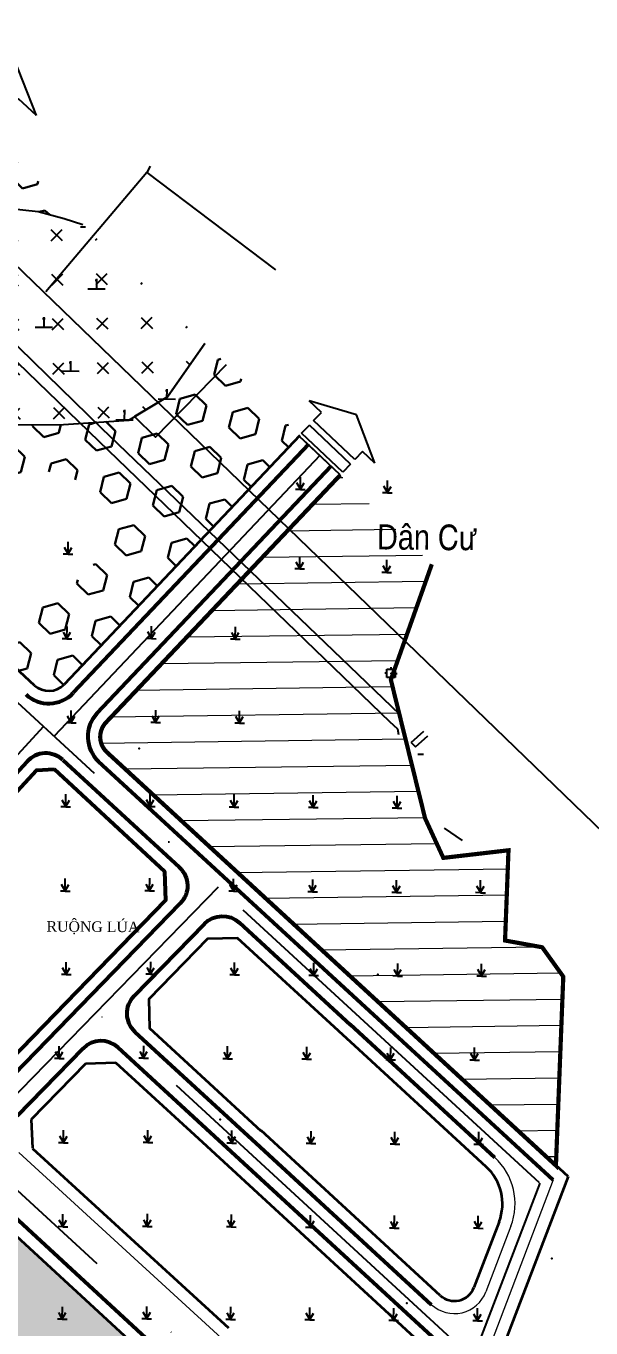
# Model space of a CAD drawing. Extents: x 577299 to 581055, y 2342699 to 2346415.
# Drawn here: x 579945.9 to 580080.6, y 2344371.4 to 2344681.7 of the extents above; entities that cross this region are included whole.
import ezdxf
from ezdxf.enums import TextEntityAlignment as Align

# ---------------------------------------------------------------- set-up
doc = ezdxf.new("R2010")
doc.units = 0
doc.header["$LTSCALE"] = 10
doc.header["$MEASUREMENT"] = 0
for name, pattern in [('ACAD_ISO10W100', [18, 12, -3, 0, -3]), ('CENTER', [2, 1.25, -0.25, 0.25, -0.25]), ('DUONGDUT', [0.1875, 0.125, -0.0625])]:
    doc.linetypes.add(name, pattern=pattern)
for name, color, linetype, lineweight in [('-h-o', 2, 'Continuous', 20), ('1-hcx', 102, 'Continuous', 30), ('1-hmo', 35, 'Continuous', 25), ('bo-bthumoi', 53, 'Continuous', 53), ('bo-cayxanh', 82, 'Continuous', 25), ('bo-mo', 34, 'Continuous', 25), ('r-g-t-ke', 7, 'Continuous', 20), ('whe', 142, 'Continuous', 35), ('wlong-duong', 40, 'Continuous', 53)]:
    doc.layers.add(name, color=color, linetype=linetype, lineweight=lineweight)
for name, color, linetype in [('BoCo', 103, 'Continuous'), ('CAY', 8, 'Continuous'), ('CAY-NN', 3, 'Continuous'), ('cayxanh', 74, 'Continuous'), ('CHU', 8, 'Continuous'), ('KYHIEU', 2, 'Continuous'), ('Lopduong', 7, 'Continuous'), ('moc', 8, 'Continuous'), ('NEN', 8, 'Continuous'), ('POINT', 8, 'Continuous'), ('Tim dg', 6, 'CENTER'), ('Vhe', 5, 'Continuous')]:
    doc.layers.add(name, color=color, linetype=linetype)
doc.styles.add('1', font='VHTIME.TTF', dxfattribs={"height": 2})
doc.styles.add('CHUVN', font='vnsimple.shx')
doc.linetypes.add('TALUYKEPTRAI', pattern='A,0,[130,ltypeshp.shx,S=0.125,R=0,X=0,Y=-0.125],0.2,[130,ltypeshp.shx,S=0.125,R=0,X=0,Y=-0.125],0.2,[130,ltypeshp.shx,S=0.25,R=0,X=0,Y=-0.25],0.2,0', length=0.6000000000000001)

# ---------------------------------------------------------------- blocks, each defined once
blk = doc.blocks.new('dc-2')
at = {"layer": 'KYHIEU'}
for p, q in [((-0.5003374570862054, -0.5000000125728566), (-0.5003374570862054, 0.4999999874271432)), ((-0.5003374570862054, 0.4999999874271432), (0.4996625429137946, 0.4999999874271432)), ((-0.0003374570862053616, 0.4999999874271432), (-0.0003374570862053616, 0.7499999874271432)), ((0.4996625429137946, 0.4999999874271432), (0.4996625429137946, -0.5000000125728568)), ((-0.5003374570862054, -1.25728567557104e-08), (-0.7503374570862054, -1.25728567557104e-08)), ((0.4996625429137946, -0.5000000125728568), (-0.5003374570862054, -0.5000000125728566)), ((-0.0003374570862053616, -0.5000000125728568), (-0.0003374570862053616, -0.7500000125728568)), ((0.4996625429137946, -1.25728567557104e-08), (0.7496625429137946, -1.25728567557104e-08))]:
    blk.add_line(p, q, dxfattribs=at)
blk.add_point((0, 0), dxfattribs=at)
blk = doc.blocks.new('1898')
at = {"layer": 'Vhe', "color": 5}
for p, q in [((12423.54196934628, -118.4557452017194, -0.9760984428329067), (12404.06507459246, -128.3742790229663, -0.9760984428329067)), ((12423.54196934628, -118.4557452017184, -0.9760984428329067), (12404.06507459246, -128.3742790229654, -0.9760984428329067)), ((12423.54196934628, -118.4557452017184, -0.9760984428329067), (12419.1907688026, -124.2033821880637, -0.9760984428329067)), ((12404.06507459246, -128.3742790229663, -0.9760984428329067), (12400.33556644663, -149.1098091288842, -0.9760984428329067)), ((12423.02252679349, -127.1041825505187, -0.9760984428329067), (12408.51852498121, -146.2629725049984, -0.9760984428329067)), ((12424.57511449911, -128.2734364923228, 5.235), (12410.07111268683, -147.4322264467998, 5.235)), ((12424.57511449911, -128.2734364923228, 5.235), (12428.40687249, -131.1742368547796, 5.235)), ((12428.40687249, -131.1742368547796, 5.235), (12413.90287067773, -150.3330268092566, 5.235)), ((12404.68676699032, -143.3621721425425, -0.9760984428329067), (12400.33556644663, -149.1098091288842, -0.9760984428329067)), ((12408.51852498121, -146.2629725049984, -0.9760984428329067), (12404.68676699032, -143.3621721425425, -0.9760984428329067)), ((12413.90287067773, -150.3330268092575, 5.235), (12410.07111268683, -147.4322264467998, 5.235))]:
    blk.add_line(p, q, dxfattribs=at)
at = {"layer": 'Vhe'}
blk.add_line((12429.67756111581, -132.0717324268215, 5.235), (12415.16553987168, -151.2411154998372, 5.235), dxfattribs=at)
at = {"layer": 'Vhe', "color": 5, "elevation": -0.976098442832907}
blk.add_lwpolyline([(12419.1907688026, -124.2033821880637), (12423.02252679349, -127.1041825505187)], dxfattribs=at)

msp = doc.modelspace()

# ---------------------------------------------------------------- hatches: boundary and pattern name
at = {"layer": '-h-o', "extrusion": (-8.808610510276458e-05, -0.0001148996954278031, 0.9999999895194491)}
h = msp.add_hatch(dxfattribs=at)
h.set_pattern_fill('ANSI31', color=256, scale=49.9999999999999, angle=-44.22234550019815, style=0)
h.set_pattern_definition([(0.7776544998018727, (580027.7434919253, 2344380.381092738), (-0.08482634219759211, 6.249424332822132), [])])
edge = h.paths.add_edge_path()
edge.add_line((580042.6709030131, 2344553.392449745), (580020.8371325644, 2344574.641437881))
edge.add_line((580020.837132565, 2344574.64143788), (579965.0181140682, 2344515.694267327))
edge.add_arc((579968.6486667262, 2344512.256377365), 4.999999999950958, 136.5613095350272, 225.7776545011359)
edge.add_line((579965.1614434922, 2344508.67318408), (580072.2454197018, 2344410.086377881))
edge.add_line((580072.245419702, 2344410.086377881), (580074.0028681045, 2344455.116297535))
edge.add_line((580074.0028681045, 2344455.116297536), (580068.9701285193, 2344462.115031591))
edge.add_line((580068.9701285192, 2344462.11503159), (580060.1240425394, 2344463.719382826))
edge.add_line((580060.1240425392, 2344463.719382826), (580060.9436524281, 2344485.22509342))
edge.add_line((580060.9436524282, 2344485.22509342), (580045.4148871539, 2344483.415751511))
edge.add_line((580045.414887154, 2344483.415751511), (580041.0721428142, 2344492.835064387))
edge.add_line((580041.072142814, 2344492.835064388), (580032.9102413569, 2344525.858132004))
edge.add_line((580032.9102413568, 2344525.858132003), (580042.6709030133, 2344553.392449745))
at = {"layer": '1-hcx', "extrusion": (-8.808610510276458e-05, -0.0001148996954278031, 0.9999999895194491)}
h = msp.add_hatch(dxfattribs=at)
h.set_pattern_fill('HEX', color=256, scale=29.99999999999995, angle=-44.22234550019815, style=0)
h.set_pattern_definition([(315.7776544998018, (580067.7166906127, 2344822.732108278), (4.530035865052541, 4.654704618162077), [3.749999999999992, -7.499999999999985]), (75.77765449980178, (580067.7166906127, 2344822.732108278), (-6.296110378967366, 1.59577383010908), [3.749999999999995, -7.499999999999989]), (15.77765449980189, (580070.4040855765, 2344820.116690853), (-1.766074513914824, 6.250478448271153), [3.749999999999997, -7.499999999999995])])
edge = h.paths.add_edge_path(flags=16)
edge.add_arc((579950.3928864067, 2344561.370073537), 14.1113093890046, -44.22234550019815, 315.7776544998018)
h.paths.add_polyline_path([(580011.1615994496, 2344584.057827452), (579936.8456589638, 2344656.383335377), (579878.3858342888, 2344592.886184122), (579878.4364140453, 2344588.511865176), (579947.9714427742, 2344524.496128117), (579954.9411651485, 2344524.687412831)])
h.paths.add_polyline_path([(579988.5661479961, 2344606.048096195), (579959.52184158, 2344634.314497725), (579955.0740168921, 2344635.688558703), (579948.8226164004, 2344637.422648196), (579934.1568315972, 2344638.967903456), (579922.1679479145, 2344626.649079961), (579920.4649283062, 2344622.628353023), (579914.5679167197, 2344608.201959105), (579911.672169816, 2344597.222800254), (579921.5829038166, 2344593.945624999), (579930.295951362, 2344586.527294994), (579954.8665692837, 2344586.671772542), (579970.4554438079, 2344587.774100683), (579979.7055893366, 2344593.276779123)])
at = {"layer": '1-hmo', "extrusion": (-8.808610510276458e-05, -0.0001148996954278031, 0.9999999895194491)}
h = msp.add_hatch(dxfattribs=at)
h.set_pattern_fill('CROSS', color=256, scale=29.99999999999995, angle=-44.22234550019815, style=0)
h.set_pattern_definition([(315.7776544998018, (578496.9128797087, 2347106.174754514), (10.60562477820178, 0.1439550762988198), [3.749999999999992, -11.24999999999998]), (45.77765449980187, (578496.9488684782, 2347103.52334832), (-0.1439550762988047, 10.60562477820179), [3.749999999999999, -11.24999999999999])])
h.paths.add_polyline_path([(579988.5661479959, 2344606.048096194), (579959.5218415798, 2344634.314497725), (579955.0740168919, 2344635.688558703), (579948.8226164002, 2344637.422648196), (579934.156831597, 2344638.967903455), (579922.1679479142, 2344626.649079961), (579920.4649283059, 2344622.628353023), (579914.5679167195, 2344608.201959105), (579911.6721698157, 2344597.222800254), (579921.5829038164, 2344593.945624999), (579930.2959513618, 2344586.527294994), (579954.8665692834, 2344586.671772542), (579970.4554438076, 2344587.774100683), (579979.7055893363, 2344593.276779123)])
at = {"layer": 'cayxanh'}
h = msp.add_hatch(dxfattribs=at)
h.set_pattern_fill('STARS', color=256, scale=9.999999999999998, angle=-0.4177585534135331, style=0)
h.set_pattern_definition([(318.2146699745364, (579255.8355675586, 2345385.64402831), (1.442671834009721, 1.614372318174636), [1.25, -1.25]), (18.21466997453639, (579255.8355675586, 2345385.64402831), (-0.6767515217007483, 2.056576616664023), [1.25, -1.25]), (78.2146699745364, (579257.0229326254, 2345386.034750987), (-2.11942335571047, 0.4422042984893877), [1.25, -1.25])])
h.paths.add_polyline_path([(580079.6128532458, 2344257.189056251), (580110.9253730006, 2344244.658952072), (580111.6727295725, 2344287.76424602, -0.1135214958549138), (579978.7441183443, 2344360.939615217), (579911.8059525548, 2344422.564612675), (579874.2763036941, 2344413.738799077), (579932.9771824703, 2344361.381560734), (579982.1756713358, 2344317.499815497), (579993.0871754219, 2344309.117762523), (580028.9965366307, 2344284.656977597)])

# ---------------------------------------------------------------- linework, layer by layer
at = {"layer": 'bo-bthumoi', "extrusion": (-8.808610510276466e-05, -0.0001148996954278032, 0.999999989519449), "elevation": 1.012935231940844}
msp.add_lwpolyline([(579952.6772173776, 2344504.53253374), (579979.0038138666, 2344480.208675319), (579979.183261641, 2344473.226140374), (579936.9463233566, 2344429.826821351), (579929.6944347128, 2344429.534113493), (579904.2564786127, 2344451.768021368), (579904.0746277507, 2344456.16892898), (579948.4382166369, 2344504.357326789)], close=True, dxfattribs=at)
at = {"layer": 'bo-cayxanh', "extrusion": (-8.808610510276466e-05, -0.0001148996954278032, 0.999999989519449), "elevation": 1.012935231941412}
msp.add_lwpolyline([(579988.5661479965, 2344606.048096195), (579979.7055893377, 2344593.276779124), (579971.7974103825, 2344588.572402777), (579976.8292338831, 2344583.675348547), (579993.7206623458, 2344601.031637197)], dxfattribs=at)
at = {"layer": 'bo-mo', "extrusion": (-8.808610510276466e-05, -0.0001148996954278032, 0.999999989519449), "elevation": 1.012935231940901}
msp.add_lwpolyline([(579959.5218415802, 2344634.314497727), (579955.0740168935, 2344635.688558705), (579948.822616401, 2344637.422648197), (579934.1568315977, 2344638.967903457), (579922.1679479149, 2344626.649079962), (579920.4649283076, 2344622.628353026), (579914.5679167211, 2344608.201959108), (579911.6721698169, 2344597.222800257), (579921.5829038179, 2344593.945625), (579930.2959513632, 2344586.527294995), (579954.8665692846, 2344586.671772542), (579970.4554438096, 2344587.774100685), (579979.7055893377, 2344593.276779124), (579988.5661479965, 2344606.048096195)], dxfattribs=at)
at = {"layer": 'BoCo', "elevation": 2.102672919592085e-10}
msp.add_lwpolyline([(579697.4000588872, 2344630.118797462), (579792.6301589694, 2344533.002224072), (579799.9015189342, 2344525.586821138), (579806.5552375079, 2344519.461228358), (579816.00622907, 2344510.760390619), (579892.2947230663, 2344440.527152482), (579965.6452939166, 2344372.998729962), (579976.3001935864, 2344363.18955522), (579978.7441183517, 2344360.93961521), (579978.7441183517, 2344360.93961521, 0.119323930724391), (580119.1513145531, 2344285.729134103), (580242.294787158, 2344255.667053453, 0.04885859988180628), (580416.0057005538, 2344230.868474159), (580433.1767811319, 2344230.109704345), (580796.6596107611, 2344214.047826487)], format="xyb", dxfattribs=at)
at = {"layer": 'CAY', "extrusion": (0.002985593538664525, 0.01006426586085886, 0.9999448968737746)}
for p, q in [((579955.6947108328, 2344535.668230424), (579954.8410760879, 2344537.170606429)), ((579955.6947108328, 2344535.668230424), (579955.7146116677, 2344538.548015208)), ((579955.6947108328, 2344535.668230424), (579956.569027131, 2344537.158614558)), ((579975.8170082115, 2344535.738873058), (579974.9633734673, 2344537.241249062)), ((579975.8170082115, 2344535.738873058), (579975.8369090464, 2344538.61865784)), ((579975.8170082115, 2344535.738873058), (579976.6913245106, 2344537.229257192)), ((579995.8164415834, 2344535.600078251), (579994.9628068395, 2344537.102454256)), ((579995.8164415834, 2344535.600078251), (579995.8363424181, 2344538.479863035)), ((579995.8164415834, 2344535.600078251), (579996.6907578825, 2344537.090462385)), ((579955.6941045062, 2344535.580490875), (579954.5421371437, 2344535.588485455)), ((579955.6941045062, 2344535.580490875), (579956.8460718675, 2344535.572496294)), ((579975.8164018847, 2344535.651133508), (579974.6644345226, 2344535.659128089)), ((579975.8164018847, 2344535.651133508), (579976.9683692469, 2344535.643138928)), ((579995.8158352571, 2344535.512338702), (579994.6638678946, 2344535.520333284)), ((579995.8158352571, 2344535.512338702), (579996.9678026186, 2344535.504344122)), ((579956.7084779493, 2344515.661730394), (579956.7283787848, 2344518.541515177)), ((579976.8307753284, 2344515.732373027), (579976.8506761636, 2344518.61215781)), ((579996.8302087002, 2344515.593578221), (579996.8501095355, 2344518.473363004)), ((579956.7078716226, 2344515.573990844), (579955.5559042606, 2344515.581985425)), ((579956.7084779493, 2344515.661730394), (579955.8548432051, 2344517.164106397)), ((579956.7078716226, 2344515.573990844), (579957.8598389849, 2344515.565996263)), ((579956.7084779493, 2344515.661730394), (579957.5827942481, 2344517.152114527)), ((579976.8301690016, 2344515.644633478), (579975.6782016396, 2344515.652628059)), ((579976.8307753284, 2344515.732373027), (579975.977140584, 2344517.234749031)), ((579976.8301690016, 2344515.644633478), (579977.9821363641, 2344515.636638897)), ((579976.8307753284, 2344515.732373027), (579977.7050916273, 2344517.222757161)), ((579996.8296023735, 2344515.505838672), (579995.6776350108, 2344515.513833253)), ((579996.8302087002, 2344515.593578221), (579995.9765739557, 2344517.095954225)), ((579996.8296023735, 2344515.505838672), (579997.9815697356, 2344515.497844091)), ((579996.8302087002, 2344515.593578221), (579997.704524999, 2344517.083962354)), ((579955.4183103419, 2344495.671219524), (579954.5646755972, 2344497.173595529)), ((579955.4183103419, 2344495.671219524), (579955.438211177, 2344498.551004308)), ((579955.4183103419, 2344495.671219524), (579956.2926266405, 2344497.161603658)), ((579975.5406077211, 2344495.741862158), (579974.6869729771, 2344497.244238163)), ((579975.5406077211, 2344495.741862158), (579975.5605085564, 2344498.621646942)), ((579975.5406077211, 2344495.741862158), (579976.4149240197, 2344497.232246291)), ((579995.5400410928, 2344495.603067352), (579994.6864063479, 2344497.105443356)), ((579995.5400410928, 2344495.603067352), (579995.5599419281, 2344498.482852136)), ((579995.5400410928, 2344495.603067352), (579996.4143573919, 2344497.093451485)), ((580014.387507102, 2344495.472267127), (580013.5338723576, 2344496.974643131)), ((580014.387507102, 2344495.472267127), (580014.4074079371, 2344498.35205191)), ((580014.387507102, 2344495.472267127), (580015.2618234011, 2344496.962651259)), ((579955.4177040153, 2344495.583479975), (579954.265736653, 2344495.591474556)), ((579955.4177040153, 2344495.583479975), (579956.5696713773, 2344495.575485395)), ((579975.540001394, 2344495.654122609), (579974.3880340322, 2344495.66211719)), ((579975.540001394, 2344495.654122609), (579976.6919687567, 2344495.646128029)), ((579995.5394347662, 2344495.515327803), (579994.3874674037, 2344495.523322384)), ((579995.5394347662, 2344495.515327803), (579996.691402128, 2344495.507333222)), ((580014.3869007751, 2344495.384527577), (580013.2349334131, 2344495.392522159)), ((580014.3869007751, 2344495.384527577), (580015.5388681374, 2344495.376532996)), ((579955.2795037706, 2344475.584974526), (579955.2994046046, 2344478.464759309)), ((579975.4018011489, 2344475.655617159), (579975.4217019845, 2344478.535401943)), ((579995.4012345211, 2344475.516822353), (579995.421135356, 2344478.396607137)), ((580014.24870053, 2344475.386022128), (580014.2686013656, 2344478.265806912)), ((579955.2788974436, 2344475.497234977), (579954.126930081, 2344475.505229557)), ((579955.2795037706, 2344475.584974526), (579954.4258690255, 2344477.08735053)), ((579955.2788974436, 2344475.497234977), (579956.4308648056, 2344475.489240395)), ((579955.2795037706, 2344475.584974526), (579956.1538200688, 2344477.075358659)), ((579975.4011948223, 2344475.56787761), (579974.2492274605, 2344475.575872191)), ((579975.4018011489, 2344475.655617159), (579974.5481664045, 2344477.157993163)), ((579975.4011948223, 2344475.56787761), (579976.5531621845, 2344475.559883029)), ((579975.4018011489, 2344475.655617159), (579976.2761174478, 2344477.146001293)), ((579995.4006281942, 2344475.429082804), (579994.2486608322, 2344475.437077385)), ((579995.4012345211, 2344475.516822353), (579994.5475997764, 2344477.019198357)), ((579995.4006281942, 2344475.429082804), (579996.5525955565, 2344475.421088223)), ((579995.4012345211, 2344475.516822353), (579996.2755508197, 2344477.007206487)), ((580014.2480942039, 2344475.298282579), (580013.0961268414, 2344475.30627716)), ((580014.24870053, 2344475.386022128), (580013.3950657859, 2344476.888398132)), ((580014.2480942039, 2344475.298282579), (580015.4000615655, 2344475.290287998)), ((580014.24870053, 2344475.386022128), (580015.1230168291, 2344476.876406261)), ((579955.519815674, 2344455.671585983), (579954.6661809303, 2344457.173961987)), ((579955.519815674, 2344455.671585983), (579955.5397165092, 2344458.551370766)), ((579955.519815674, 2344455.671585983), (579956.3941319732, 2344457.161970115)), ((579975.6421130532, 2344455.742228616), (579974.7884783093, 2344457.244604621)), ((579975.6421130532, 2344455.742228616), (579975.6620138888, 2344458.622013399)), ((579975.6421130532, 2344455.742228616), (579976.5164293521, 2344457.23261275)), ((579995.6415464252, 2344455.60343381), (579994.7879116805, 2344457.105809814)), ((579995.6415464252, 2344455.60343381), (579995.6614472603, 2344458.483218594)), ((579995.6415464252, 2344455.60343381), (579996.5158627245, 2344457.093817944)), ((580014.4890124344, 2344455.472633584), (580013.63537769, 2344456.975009589)), ((580014.4890124344, 2344455.472633584), (580014.5089132697, 2344458.352418369)), ((580014.4890124344, 2344455.472633584), (580015.3633287335, 2344456.963017718)), ((580034.4884458063, 2344455.333838779), (580033.6348110619, 2344456.836214783)), ((580034.4884458063, 2344455.333838779), (580034.5083466419, 2344458.213623562)), ((580034.4884458063, 2344455.333838779), (580035.3627621052, 2344456.824222912)), ((579955.5192093479, 2344455.583846433), (579954.3672419854, 2344455.591841015)), ((579955.5192093479, 2344455.583846433), (579956.6711767095, 2344455.575851853)), ((579975.6415067269, 2344455.654489066), (579974.4895393648, 2344455.662483648)), ((579975.6415067269, 2344455.654489066), (579976.7934740889, 2344455.646494486)), ((579995.640940099, 2344455.515694261), (579994.4889727368, 2344455.523688842)), ((579995.640940099, 2344455.515694261), (579996.7929074606, 2344455.50769968)), ((580014.488406108, 2344455.384894036), (580013.336438746, 2344455.392888617)), ((580014.488406108, 2344455.384894036), (580015.64037347, 2344455.376899455)), ((580034.4878394797, 2344455.246099229), (580033.3358721174, 2344455.25409381)), ((580034.4878394797, 2344455.246099229), (580035.639806842, 2344455.238104649)), ((579953.8517422436, 2344435.683697755), (579953.871643079, 2344438.56348254)), ((579973.9740396228, 2344435.754340389), (579973.9939404582, 2344438.634125174)), ((579993.9734729952, 2344435.615545584), (579993.9933738306, 2344438.495330368)), ((580012.8209390044, 2344435.484745359), (580012.8408398395, 2344438.364530142)), ((580032.8203723757, 2344435.345950552), (580032.8402732112, 2344438.225735336)), ((579953.8511359168, 2344435.595958207), (579952.699168555, 2344435.603952788)), ((579953.8517422436, 2344435.683697755), (579952.9981074994, 2344437.18607376)), ((579953.8511359168, 2344435.595958207), (579955.0031032793, 2344435.587963626)), ((579953.8517422436, 2344435.683697755), (579954.7260585427, 2344437.174081889)), ((579973.9734332964, 2344435.666600841), (579972.8214659342, 2344435.674595421)), ((579973.9740396228, 2344435.754340389), (579973.1204048784, 2344437.256716394)), ((579973.9734332964, 2344435.666600841), (579975.1254006582, 2344435.658606259)), ((579973.9740396228, 2344435.754340389), (579974.8483559215, 2344437.244724522)), ((579993.9728666684, 2344435.527806034), (579992.8208993061, 2344435.535800615)), ((579993.9734729952, 2344435.615545584), (579993.1198382506, 2344437.117921588)), ((579993.9728666684, 2344435.527806034), (579995.1248340311, 2344435.519811454)), ((579993.9734729952, 2344435.615545584), (579994.8477892936, 2344437.105929716)), ((580012.820332678, 2344435.397005809), (580011.6683653153, 2344435.40500039)), ((580012.8209390044, 2344435.484745359), (580011.9673042595, 2344436.987121363)), ((580012.820332678, 2344435.397005809), (580013.9723000401, 2344435.389011228)), ((580012.8209390044, 2344435.484745359), (580013.695255303, 2344436.975129491)), ((580032.8197660497, 2344435.258211003), (580031.6677986868, 2344435.266205585)), ((580032.8203723757, 2344435.345950552), (580031.9667376317, 2344436.848326556)), ((580032.8197660497, 2344435.258211003), (580033.9717334115, 2344435.250216423)), ((580032.8203723757, 2344435.345950552), (580033.6946886743, 2344436.836334685)), ((579954.8649030342, 2344415.589458177), (579954.0112682898, 2344417.091834181)), ((579954.8649030342, 2344415.589458177), (579954.8848038688, 2344418.469242959)), ((579954.8649030342, 2344415.589458177), (579955.7392193328, 2344417.079842309)), ((579974.9872004131, 2344415.66010081), (579974.133565669, 2344417.162476815)), ((579974.9872004131, 2344415.66010081), (579975.007101249, 2344418.539885595)), ((579974.9872004131, 2344415.66010081), (579975.8615167125, 2344417.150484944)), ((579994.9866337855, 2344415.521306004), (579994.1329990407, 2344417.023682008)), ((579994.9866337855, 2344415.521306004), (579995.0065346207, 2344418.401090788)), ((579994.9866337855, 2344415.521306004), (579995.8609500844, 2344417.011690138)), ((580013.8340997947, 2344415.390505779), (580012.9804650501, 2344416.892881783)), ((580013.8340997947, 2344415.390505779), (580013.8540006299, 2344418.270290563)), ((580013.8340997947, 2344415.390505779), (580014.7084160936, 2344416.880889911)), ((580033.8335331664, 2344415.251710972), (580032.9798984216, 2344416.754086977)), ((580033.8335331664, 2344415.251710972), (580033.8534340011, 2344418.131495756)), ((580033.8335331664, 2344415.251710972), (580034.7078494653, 2344416.742095105)), ((579954.8642967073, 2344415.501718627), (579953.7123293453, 2344415.509713208)), ((579954.8642967073, 2344415.501718627), (579956.0162640691, 2344415.493724046)), ((579974.986594087, 2344415.572361261), (579973.8346267245, 2344415.580355843)), ((579974.986594087, 2344415.572361261), (579976.1385614492, 2344415.564366681)), ((579994.9860274587, 2344415.433566455), (579993.834060096, 2344415.441561036)), ((579994.9860274587, 2344415.433566455), (579996.1379948205, 2344415.425571875)), ((580013.8334934679, 2344415.30276623), (580012.6815261054, 2344415.31076081)), ((580013.8334934679, 2344415.30276623), (580014.9854608299, 2344415.294771649)), ((580033.8329268396, 2344415.163971423), (580032.6809594773, 2344415.171966003)), ((580033.8329268396, 2344415.163971423), (580034.9848942021, 2344415.155976842)), ((579954.7267027886, 2344395.590952727), (579953.8730680447, 2344397.093328731)), ((579954.7267027886, 2344395.590952727), (579954.7466036249, 2344398.47073751)), ((579954.7267027886, 2344395.590952727), (579955.6010190882, 2344397.08133686)), ((579974.8490001685, 2344395.661595361), (579973.9953654241, 2344397.163971365)), ((579974.8490001685, 2344395.661595361), (579974.8689010036, 2344398.541380145)), ((579974.8490001685, 2344395.661595361), (579975.7233164669, 2344397.151979494)), ((579994.84843354, 2344395.522800555), (579994.8683343753, 2344398.402585338)), ((580013.6958995487, 2344395.392000329), (580013.7158003841, 2344398.271785113)), ((580033.6953329204, 2344395.253205522), (580033.7152337565, 2344398.132990306)), ((579954.7260964625, 2344395.503213177), (579953.5741291004, 2344395.511207758)), ((579954.7260964625, 2344395.503213177), (579955.8780638245, 2344395.495218597)), ((579974.8483938419, 2344395.573855812), (579973.6964264791, 2344395.581850392)), ((579974.8483938419, 2344395.573855812), (579976.0003612037, 2344395.565861231)), ((579994.8478272134, 2344395.435061005), (579993.6958598511, 2344395.443055586)), ((579994.84843354, 2344395.522800555), (579993.9947987953, 2344397.025176559)), ((579994.8478272134, 2344395.435061005), (579995.9997945754, 2344395.427066425)), ((579994.84843354, 2344395.522800555), (579995.7227498391, 2344397.013184687)), ((580013.6952932226, 2344395.30426078), (580012.54332586, 2344395.312255361)), ((580013.6958995487, 2344395.392000329), (580012.8422648052, 2344396.894376333)), ((580013.6952932226, 2344395.30426078), (580014.8472605846, 2344395.296266199)), ((580013.6958995487, 2344395.392000329), (580014.5702158485, 2344396.882384463)), ((580033.6947265943, 2344395.165465973), (580032.5427592318, 2344395.173460554)), ((580033.6953329204, 2344395.253205522), (580032.8416981767, 2344396.755581527)), ((580033.6947265943, 2344395.165465973), (580034.8466939563, 2344395.157471392)), ((580033.6953329204, 2344395.253205522), (580034.5696492195, 2344396.743589655))]:
    msp.add_line(p, q, dxfattribs=at)
at = {"layer": 'CAY-NN', "ltscale": 0.5, "extrusion": (0.002985593538664525, 0.01006426586085886, 0.9999448968737746)}
for p, q in [((579958.9051892171, 2344633.779782449), (579960.1027144697, 2344633.771471699)), ((579977.4321611819, 2344592.770300943), (579981.553335489, 2344592.741700253)), ((579979.1591747366, 2344594.792291027), (579979.7602553801, 2344594.788119566)), ((579979.4709083205, 2344595.117379454), (579979.4546444097, 2344592.763882191)), ((579969.0648336792, 2344589.851479275), (579969.6659143227, 2344589.847307813)), ((579969.3765672629, 2344590.176567702), (579969.3603033524, 2344587.823070438)), ((579967.3378201241, 2344587.829489191), (579971.458994431, 2344587.8008885)), ((580011.3155777922, 2344571.291515574), (580011.3354786278, 2344574.171300359)), ((580011.3149714656, 2344571.203776025), (580010.1630041031, 2344571.211770606)), ((580011.3155777922, 2344571.291515574), (580010.461943048, 2344572.793891578)), ((580011.3149714656, 2344571.203776025), (580012.4669388277, 2344571.195781444)), ((580011.3155777922, 2344571.291515574), (580012.1898940913, 2344572.781899707)), ((580032.0528176804, 2344570.459032029), (580031.199182936, 2344571.961408034)), ((580032.0528176804, 2344570.459032029), (580032.072718516, 2344573.338816813)), ((580032.0528176804, 2344570.459032029), (580032.927133979, 2344571.949416162)), ((580032.0522113538, 2344570.37129248), (580030.9002439915, 2344570.37928706)), ((580032.0522113538, 2344570.37129248), (580033.204178716, 2344570.363297899)), ((579955.9557750851, 2344555.876173314), (579955.975675921, 2344558.755958098)), ((579955.9551687585, 2344555.788433765), (579954.8032013965, 2344555.796428345)), ((579955.9557750851, 2344555.876173314), (579955.102140341, 2344557.378549319)), ((579955.9551687585, 2344555.788433765), (579957.107136121, 2344555.780439184)), ((579955.9557750851, 2344555.876173314), (579956.8300913838, 2344557.366557447)), ((580011.1841582363, 2344552.274221463), (580010.0321908742, 2344552.282216043)), ((580011.1847645626, 2344552.361961011), (580010.3311298185, 2344553.864337016)), ((580011.1841582363, 2344552.274221463), (580012.336125598, 2344552.266226881)), ((580011.1847645626, 2344552.361961011), (580011.2046653982, 2344555.241745795)), ((580011.1847645626, 2344552.361961011), (580012.0590808613, 2344553.852345143)), ((580031.922004451, 2344551.529477466), (580031.0683697069, 2344553.03185347)), ((580031.922004451, 2344551.529477466), (580031.9419052862, 2344554.409262249)), ((580031.922004451, 2344551.529477466), (580032.7963207499, 2344553.019861598)), ((580031.9213981242, 2344551.441737916), (580030.7694307622, 2344551.449732498)), ((580031.9213981242, 2344551.441737916), (580033.0733654862, 2344551.433743336)), ((580034.3869404739, 2344495.33347232), (580033.5333057297, 2344496.835848325)), ((580034.3869404739, 2344495.33347232), (580034.4068413097, 2344498.213257104)), ((580034.3869404739, 2344495.33347232), (580035.2612567726, 2344496.823856454)), ((580034.3863341475, 2344495.245732771), (580033.2343667853, 2344495.253727352)), ((580034.3863341475, 2344495.245732771), (580035.5383015093, 2344495.23773819)), ((580049.9525341787, 2344487.543666534), (580045.6987081228, 2344490.475110125)), ((580049.9525341787, 2344487.543666534), (580045.6987081228, 2344490.475110125)), ((580034.2481339017, 2344475.247227321), (580034.2680347373, 2344478.127012106)), ((580054.2481736001, 2344475.196172064), (580054.2680744356, 2344478.075956848)), ((580034.2475275751, 2344475.159487772), (580033.0955602131, 2344475.167482353)), ((580034.2481339017, 2344475.247227321), (580033.3944991573, 2344476.749603326)), ((580034.2475275751, 2344475.159487772), (580035.3994949381, 2344475.151493192)), ((580034.2481339017, 2344475.247227321), (580035.1224502008, 2344476.737611455)), ((580054.2475672732, 2344475.108432516), (580053.0955999116, 2344475.116427096)), ((580054.2481736001, 2344475.196172064), (580053.3945388561, 2344476.698548068)), ((580054.2475672732, 2344475.108432516), (580055.3995346357, 2344475.100437935)), ((580054.2481736001, 2344475.196172064), (580055.1224898987, 2344476.686556197)), ((580054.4884855044, 2344455.282783521), (580053.6348507605, 2344456.785159525)), ((580054.4884855044, 2344455.282783521), (580054.50838634, 2344458.162568305)), ((580054.4884855044, 2344455.282783521), (580055.3628018033, 2344456.773167654)), ((580054.4878791776, 2344455.195043972), (580053.3359118155, 2344455.203038553)), ((580054.4878791776, 2344455.195043972), (580055.6398465398, 2344455.187049391)), ((580052.8204120738, 2344435.294895295), (580052.8403129091, 2344438.174680078)), ((580052.8229530933, 2344435.295080007), (580052.8428513415, 2344438.174861415)), ((580052.8198057474, 2344435.207155745), (580051.6678383853, 2344435.215150326)), ((580052.8223468459, 2344435.207340561), (580051.6703797881, 2344435.215335539)), ((580052.8204120738, 2344435.294895295), (580051.9667773293, 2344436.797271299)), ((580052.8229530933, 2344435.295080007), (580051.969317233, 2344436.797454556)), ((580052.8198057474, 2344435.207155745), (580053.9717731099, 2344435.199161164)), ((580052.8204120738, 2344435.294895295), (580053.6947283731, 2344436.785279428)), ((580052.8223468459, 2344435.207340561), (580053.9743139036, 2344435.199345583)), ((580052.8229530933, 2344435.295080007), (580053.6972678192, 2344436.785462088)), ((580053.8335728641, 2344415.200655715), (580052.9799381201, 2344416.70303172)), ((580053.8361316277, 2344415.200863572), (580052.9824957678, 2344416.703238122)), ((580053.8335728641, 2344415.200655715), (580053.8534736999, 2344418.080440499)), ((580053.8335728641, 2344415.200655715), (580054.7078891629, 2344416.691039848)), ((580053.8361316277, 2344415.200863572), (580053.8560298758, 2344418.080644981)), ((580053.8361316277, 2344415.200863572), (580054.7104463535, 2344416.691245654)), ((580053.8329665372, 2344415.112916166), (580052.6809991756, 2344415.120910747)), ((580053.8355253797, 2344415.113124127), (580052.6835583227, 2344415.121119105)), ((580053.8329665372, 2344415.112916166), (580054.9849339004, 2344415.104921585)), ((580053.8355253797, 2344415.113124127), (580054.9874924375, 2344415.105129148)), ((580053.6953726192, 2344395.202150266), (580053.7152734543, 2344398.081935049)), ((580053.6979493522, 2344395.202381563), (580053.7178476001, 2344398.082162972)), ((580053.6947662923, 2344395.114410717), (580052.5427989298, 2344395.122405297)), ((580053.6973431052, 2344395.114642117), (580052.5453760468, 2344395.122637095)), ((580053.6953726192, 2344395.202150266), (580052.8417378748, 2344396.70452627)), ((580053.6979493522, 2344395.202381563), (580052.8443134923, 2344396.704756111)), ((580053.6947662923, 2344395.114410717), (580054.8467336544, 2344395.106416135)), ((580053.6953726192, 2344395.202150266), (580054.5696889181, 2344396.692534399)), ((580053.6973431052, 2344395.114642117), (580054.849310162, 2344395.106647138)), ((580053.6979493522, 2344395.202381563), (580054.5722640778, 2344396.692763644)), ((579954.5744559036, 2344373.559803926), (579954.594356739, 2344376.439588711)), ((579954.5770788819, 2344373.560095546), (579954.5969771293, 2344376.439876955)), ((579974.6967532828, 2344373.630446561), (579974.7166541179, 2344376.510231344)), ((579974.6993707493, 2344373.63073099), (579974.719268997, 2344376.510512399)), ((579994.6961866545, 2344373.491651755), (579994.7160874903, 2344376.371436539)), ((579994.6987988302, 2344373.491929283), (579994.7186970785, 2344376.371710692)), ((580013.5436526635, 2344373.36085153), (580013.563553499, 2344376.240636312)), ((580013.5462598535, 2344373.361122554), (580013.5661581012, 2344376.240903962)), ((580033.5430860352, 2344373.222056722), (580033.5629868708, 2344376.101841507)), ((580033.5456879344, 2344373.222320847), (580033.5655861823, 2344376.102102255)), ((580053.5431257337, 2344373.171001465), (580053.5630265689, 2344376.050786249)), ((580053.5457222634, 2344373.171258586), (580053.5656205111, 2344376.051039994)), ((579954.573849577, 2344373.472064379), (579953.4218822145, 2344373.480058959)), ((579954.5764726338, 2344373.4723561), (579953.4245055765, 2344373.480351078)), ((579954.5744559036, 2344373.559803926), (579953.7208211592, 2344375.062179931)), ((579954.5770788819, 2344373.560095546), (579953.7234430211, 2344375.062470095)), ((579954.573849577, 2344373.472064379), (579955.7258169393, 2344373.464069797)), ((579954.5744559036, 2344373.559803926), (579955.4487722022, 2344375.05018806)), ((579954.5764726338, 2344373.4723561), (579955.7284396912, 2344373.464361122)), ((579954.5770788819, 2344373.560095546), (579955.4513936078, 2344375.050477628)), ((579974.6961469566, 2344373.542707012), (579973.5441795937, 2344373.550701593)), ((579974.6987645016, 2344373.542991545), (579973.5467974439, 2344373.550986523)), ((579974.6967532828, 2344373.630446561), (579973.8431185391, 2344375.132822566)), ((579974.6993707493, 2344373.63073099), (579973.8457348889, 2344375.13310554)), ((579974.6961469566, 2344373.542707012), (579975.8481143182, 2344373.534712431)), ((579974.6967532828, 2344373.630446561), (579975.5710695819, 2344375.120830694)), ((579974.6987645016, 2344373.542991545), (579975.8507315584, 2344373.534996566)), ((579974.6993707493, 2344373.63073099), (579975.5736854749, 2344375.121113072)), ((579994.6955803279, 2344373.403912205), (579993.5436129658, 2344373.411906786)), ((579994.6981925827, 2344373.404189837), (579993.546225525, 2344373.412184816)), ((579994.6961866545, 2344373.491651755), (579993.8425519099, 2344374.994027759)), ((579994.6987988302, 2344373.491929283), (579993.84516297, 2344374.994303832)), ((579994.6955803279, 2344373.403912205), (579995.8475476897, 2344373.395917625)), ((579994.6961866545, 2344373.491651755), (579995.5705029534, 2344374.982035887)), ((579994.6981925827, 2344373.404189837), (579995.85015964, 2344373.396194859)), ((579994.6987988302, 2344373.491929283), (579995.5731135558, 2344374.982311364)), ((580013.5430463373, 2344373.27311198), (580012.391078975, 2344373.28110656)), ((580013.5456536058, 2344373.273383108), (580012.3936865486, 2344373.281378086)), ((580013.5436526635, 2344373.36085153), (580012.6900179195, 2344374.863227533)), ((580013.5462598535, 2344373.361122554), (580012.6926239931, 2344374.863497103)), ((580013.5430463373, 2344373.27311198), (580014.6950136994, 2344373.265117399)), ((580013.5436526635, 2344373.36085153), (580014.417968963, 2344374.851235662)), ((580013.5456536058, 2344373.273383108), (580014.6976206633, 2344373.265388129)), ((580013.5462598535, 2344373.361122554), (580014.4205745799, 2344374.851504635)), ((580033.5424797088, 2344373.134317174), (580032.3905123463, 2344373.142311754)), ((580033.5450816869, 2344373.1345814), (580032.3931146294, 2344373.142576379)), ((580033.5430860352, 2344373.222056722), (580032.6894512915, 2344374.724432727)), ((580033.5456879344, 2344373.222320847), (580032.6920520745, 2344374.724695396)), ((580033.5424797088, 2344373.134317174), (580034.6944470708, 2344373.126322593)), ((580033.5430860352, 2344373.222056722), (580034.4174023345, 2344374.712440856)), ((580033.5450816869, 2344373.1345814), (580034.6970487442, 2344373.126586422)), ((580033.5456879344, 2344373.222320847), (580034.4200026607, 2344374.712702928)), ((580053.5425194069, 2344373.083261916), (580052.3905520446, 2344373.091256497)), ((580053.5451160162, 2344373.083519139), (580052.3931489578, 2344373.091514117)), ((580053.5431257337, 2344373.171001465), (580052.6894909893, 2344374.67337747)), ((580053.5457222634, 2344373.171258586), (580052.6920864028, 2344374.673633134)), ((580053.5425194069, 2344373.083261916), (580054.6944867691, 2344373.075267335)), ((580053.5431257337, 2344373.171001465), (580054.4174420319, 2344374.661385598)), ((580053.5451160162, 2344373.083519139), (580054.6970830727, 2344373.075524161)), ((580053.5457222634, 2344373.171258586), (580054.4200369893, 2344374.661640666))]:
    msp.add_line(p, q, dxfattribs=at)
at = {"layer": 'Lopduong', "extrusion": (-8.808610510276466e-05, -0.0001148996954278032, 0.999999989519449)}
for points, elevation in [([(579974.7651839608, 2344646.76350595), (579950.7063778056, 2344618.316069991)], 0.8489241628947184), ([(579975.5474729479, 2344648.253147834), (579974.7651839608, 2344646.76350595), (580005.3948984575, 2344623.554776562)], 0.8489241628947752), ([(580099.9938019782, 2344473.53099499), (579940.7155446428, 2344627.465065955)], 0.8489241628943205), ([(579929.255701591, 2344615.650041085), (579963.3056920099, 2344582.767992847), (580032.6951723997, 2344515.878994549)], 0.8489241628946047), ([(580034.5374556977, 2344514.066513736), (580032.6951723997, 2344515.878994549)], 0.8489241628946047), ([(580034.7994998136, 2344512.772024454), (580034.5374556977, 2344514.066513736)], 0.8489241628947752), ([(580037.7415944274, 2344510.914208125), (580038.8166028014, 2344509.856590083)], 0.8489241628948889), ([(580040.6587527579, 2344508.044240456), (580039.3695210519, 2344508.037290655)], 0.8489241628946615)]:
    msp.add_lwpolyline(points, dxfattribs=dict(at, elevation=elevation))
at = {"layer": 'Lopduong', "color": 3, "linetype": 'TALUYKEPTRAI', "ltscale": 4, "extrusion": (-8.808610510276466e-05, -0.0001148996954278032, 0.999999989519449), "elevation": 0.8489241628942636}
msp.add_lwpolyline([(580035.0178037174, 2344517.558020985), (579964.0133386167, 2344585.760185068), (579931.2066930935, 2344617.661500841)], dxfattribs=at)
at = {"layer": 'Lopduong', "linetype": 'DUONGDUT', "ltscale": 6, "extrusion": (-8.808610510276466e-05, -0.0001148996954278032, 0.999999989519449)}
for points, elevation in [([(580037.7415944274, 2344510.914208125), (580040.7947219103, 2344513.610097962)], 0.8489241628948889), ([(580038.8166028014, 2344509.856590083), (580041.7152330675, 2344512.520725571)], 0.848924162894491)]:
    msp.add_lwpolyline(points, dxfattribs=dict(at, elevation=elevation))
at = {"layer": 'NEN', "ltscale": 0.5, "extrusion": (0.002985593538664525, 0.01006426586085886, 0.9999448968737746)}
for p, q in [((579962.4084065445, 2344621.065839989), (579963.0094871887, 2344621.061668527)), ((579962.7201401286, 2344621.390928416), (579962.7038762183, 2344619.037431152)), ((579960.68139299, 2344619.043849904), (579964.8025672967, 2344619.015249215)), ((579949.8811963166, 2344611.919019825), (579950.4822769603, 2344611.914848364)), ((579950.1929299005, 2344612.244108253), (579950.1766659899, 2344609.890610989)), ((579948.1541827617, 2344609.897029741), (579952.2753570687, 2344609.868429052)), ((579954.4808867287, 2344599.452406703), (579958.6020610365, 2344599.423806014)), ((579956.2079002836, 2344601.474396788), (579956.8089809273, 2344601.470225327)), ((579956.5196338675, 2344601.799485215), (579956.5033699577, 2344599.445987952))]:
    msp.add_line(p, q, dxfattribs=at)
at = {"layer": 'POINT', "extrusion": (0.002985593538664527, 0.01006426586085886, 0.9999448968737746)}
for p in [(579972.9114720714, 2344509.443402149, 7.430072366122665), (580029.8026333279, 2344455.605481208, 7.802078131096783), (579992.2184927331, 2344421.066102602, 8.261927926546667), (580071.2330364704, 2344387.886777423, 8.359953566499433), (580036.7302504242, 2344377.257011132, 8.56995722742892)]:
    msp.add_point(p, dxfattribs=at)
at = {"layer": 'r-g-t-ke', "extrusion": (-0.003349930690300253, 0.003246025870344564, 0.9999891205810288)}
msp.add_line((579944.2025228911, 2344413.15651851), (579992.5217437362, 2344368.950337621), dxfattribs=at)
at = {"layer": 'r-g-t-ke', "extrusion": (-8.808610510276466e-05, -0.0001148996954278032, 0.999999989519449)}
for p, q in [((580071.5853607829, 2344406.634952486), (580045.3676149023, 2344338.012323264)), ((580061.4868921575, 2344395.613750279), (580055.4971552417, 2344379.936144074))]:
    msp.add_line(p, q, dxfattribs=at)
at = {"layer": 'r-g-t-ke', "extrusion": (-8.808610510276466e-05, -0.0001148996954278032, 0.999999989519449), "const_width": 0.9999999999999998, "elevation": 1.012935231941185}
msp.add_lwpolyline([(580020.8371325656, 2344574.641437881), (579965.0181140677, 2344515.694267329, 0.4102132064823954), (579965.1614434929, 2344508.673184081), (580072.2454197032, 2344410.086377885), (580074.0028681067, 2344455.11629754), (580068.9701285202, 2344462.115031593), (580060.1240425397, 2344463.719382828), (580060.9436524295, 2344485.225093422), (580045.4148871544, 2344483.415751513), (580041.0721428148, 2344492.835064389), (580032.9102413579, 2344525.858132005), (580042.6709030144, 2344553.392449746)], format="xyb", dxfattribs=at)
at = {"layer": 'r-g-t-ke', "extrusion": (-8.810565634673264e-05, -0.000114891766364114, 0.9999999895186377)}
msp.add_arc((580047.4746226287, 2344400.948642015, -296.1369841268125), 15, 339.0902999793859, 47.36653278989115, dxfattribs=at)
at = {"layer": 'r-g-t-ke', "extrusion": (-8.808610510276466e-05, -0.0001148996954278032, 0.999999989519449)}
msp.add_arc((580048.0238946037, 2344382.772761555, -296.1531428548433), 7.999999999999998, 227.3665327900144, 339.0902999793469, dxfattribs=at)
at = {"layer": 'Tim dg', "linetype": 'ACAD_ISO10W100', "ltscale": 0.8, "extrusion": (-0.003349930690300252, 0.003246025870344563, 0.9999891205810287)}
for p, q in [((580068.2965115043, 2344405.924755323), (579865.1619145812, 2344592.935691037)), ((579892.3941244483, 2344451.989238304), (579950.1345217903, 2344514.707727696)), ((579892.1489333506, 2344451.722922795), (579984.6284836871, 2344366.583869651)), ((580052.4074797404, 2344364.143869144), (579962.7520383394, 2344446.682974951))]:
    msp.add_line(p, q, dxfattribs=at)
at = {"layer": 'Tim dg'}
msp.add_line((580020.8408029194, 2344574.66463718), (580011.0383107061, 2344583.946940039), dxfattribs=at)
at = {"layer": 'Tim dg', "linetype": 'ACAD_ISO10W100', "ltscale": 0.8, "extrusion": (-8.808610510276466e-05, -0.0001148996954278032, 0.999999989519449)}
for p, q in [((580016.0030394625, 2344579.372828889), (579952.6147972606, 2344512.432247443)), ((579991.7083579826, 2344476.436528659), (579933.0307346904, 2344416.144068654)), ((580068.3510014908, 2344405.874626109), (580038.2279599078, 2344327.030231058))]:
    msp.add_line(p, q, dxfattribs=at)
at = {"layer": 'whe', "extrusion": (-0.003349930690300252, 0.003246025870344563, 0.9999891205810287)}
for p, q in [((579947.975113919, 2344524.519327747), (579878.4400848118, 2344588.535064383)), ((579947.975113919, 2344524.519327747), (579878.4400848118, 2344588.535064383)), ((580075.1151131098, 2344407.466162757), (579965.265808875, 2344508.601069152)), ((580075.1151131098, 2344407.466162757), (579965.265808875, 2344508.601069152)), ((579904.0747338436, 2344456.187477675), (579948.4383235897, 2344504.375877148)), ((579904.0747338436, 2344456.187477675), (579948.4383235897, 2344504.375877148)), ((579948.4383235897, 2344504.375877148), (579952.6773231456, 2344504.551082578)), ((579948.4383235897, 2344504.375877148), (579952.6773231456, 2344504.551082578)), ((579886.6370173825, 2344445.735781884), (579978.744118344, 2344360.939615216)), ((580055.6024008992, 2344409.795611652), (580024.2954940414, 2344438.617555499)), ((580055.6024008992, 2344409.795611652), (580024.2954940414, 2344438.617555499)), ((580044.6374736722, 2344379.112805352), (580001.9540325792, 2344418.408279285)), ((580044.6374736722, 2344379.112805352), (580001.9540325792, 2344418.408279285)), ((579947.4716977824, 2344414.173188209), (579994.1906734186, 2344371.364977482)), ((580041.6541752822, 2344366.227969136), (579988.083948846, 2344415.546097728)), ((580041.6541752822, 2344366.227969136), (579988.083948846, 2344415.546097728))]:
    msp.add_line(p, q, dxfattribs=at)
at = {"layer": 'whe', "extrusion": (-8.808610510276466e-05, -0.0001148996954278032, 0.999999989519449)}
for p, q in [((580011.1652760054, 2344584.081020598), (579954.9921956374, 2344524.75994573)), ((580011.1652760054, 2344584.081020598), (579954.9921956374, 2344524.75994573)), ((580020.8408029194, 2344574.66463718), (579965.0217852355, 2344515.717467016)), ((580020.8408029194, 2344574.66463718), (579965.0217852355, 2344515.717467016)), ((579960.141018738, 2344434.329013411), (579947.1843538857, 2344421.042174378)), ((579960.141018738, 2344434.329013411), (579947.1843538857, 2344421.042174378)), ((579967.3214524896, 2344434.534366869), (579960.141018738, 2344434.329013411)), ((579967.3214524896, 2344434.534366869), (579960.141018738, 2344434.329013411)), ((579988.0839108932, 2344415.546048222), (579967.3214524896, 2344434.534366869)), ((579988.0839108932, 2344415.546048222), (579967.3214524896, 2344434.534366869)), ((579947.1843538857, 2344421.042174378), (579947.4651361387, 2344414.179860552)), ((579947.1843538857, 2344421.042174378), (579947.4651361387, 2344414.179860552)), ((580075.1137442407, 2344407.4643772), (580048.1515696396, 2344336.893271693)), ((580075.1137442407, 2344407.4643772), (580048.1515696396, 2344336.893271693)), ((580058.684459999, 2344396.684438837), (580052.6947230429, 2344381.006832526)), ((580058.684459999, 2344396.684438837), (580052.6947230429, 2344381.006832526))]:
    msp.add_line(p, q, dxfattribs=at)
at = {"layer": 'whe', "extrusion": (-0.003349930690300253, 0.003246025870344564, 0.9999891205810288)}
for p, q in [((579886.6370173825, 2344445.735781884), (579978.744118344, 2344360.939615216)), ((579947.4716977824, 2344414.173188209), (579994.1906734186, 2344371.364977482))]:
    msp.add_line(p, q, dxfattribs=at)
at = {"layer": 'whe', "extrusion": (-8.808610510276466e-05, -0.0001148996954278032, 0.999999989519449)}
for points, elevation in [([(579904.2564786127, 2344451.768021368), (579929.6944347128, 2344429.534113493), (579936.9463233566, 2344429.826821351), (579979.183261641, 2344473.226140374), (579979.0038138666, 2344480.208675319), (579952.6772173776, 2344504.53253374)], 1.012935231940787), ([(579904.2564786131, 2344451.768021368), (579929.694434713, 2344429.534113493), (579936.9463233561, 2344429.826821351), (579979.183261641, 2344473.226140374), (579979.0038138666, 2344480.208675319), (579952.6772173778, 2344504.53253374)], 1.012935231940844), ([(580024.2953863213, 2344438.599004188), (579996.3961869498, 2344464.283725163), (579989.224810489, 2344464.092563719), (579975.2443334804, 2344449.772579995), (579975.4299729157, 2344442.80836037), (580001.9539245671, 2344418.38972784)], 1.012935231940958), ([(580024.2953863213, 2344438.599004189), (579996.39618695, 2344464.283725163), (579989.2248104892, 2344464.092563719), (579975.2443334806, 2344449.772579995), (579975.4299729159, 2344442.808360369), (580001.9539245673, 2344418.389727841)], 1.012935231941015)]:
    msp.add_lwpolyline(points, dxfattribs=dict(at, elevation=elevation))
for centre, radius, start, end in [((579951.3579718651, 2344528.174636066, -336.6046051088526), 4.999999999999999, 227.3665327900144, 316.56130953042), ((579951.3579718653, 2344528.174636066, -336.6046051088527), 4.999999999999999, 227.3665327900144, 316.5613095067179), ((579968.648666727, 2344512.256377367, -336.6046051088529), 4.999999999999999, 136.56130953042, 227.3665327900144), ((579968.6486667272, 2344512.256377367, -336.6046051088529), 4.999999999999999, 136.5613095067179, 227.3665327900144), ((580047.4746232247, 2344400.948641059, -296.1471355070726), 12, 339.0902999793469, 47.36653279001434), ((580047.4746232247, 2344400.948641059, -296.1471355070728), 12, 339.0903000090313, 47.36653279001434), ((580048.02389456, 2344382.772761571, -296.1484153129594), 4.999999999999999, 227.3665327900144, 339.0902999793469), ((580048.02389456, 2344382.772761571, -296.1484153129593), 4.999999999999999, 227.3665327900144, 339.0903000090313)]:
    msp.add_arc(centre, radius, start, end, dxfattribs=at)
at = {"layer": 'wlong-duong', "extrusion": (-8.808610510276466e-05, -0.0001148996954278032, 0.999999989519449)}
for p, q in [((580013.3153930975, 2344581.988490949), (579957.1705273166, 2344522.697211841)), ((580013.3153930975, 2344581.988490949), (579957.1705273166, 2344522.697211841)), ((580018.6906858273, 2344576.757166828), (579962.8434537, 2344517.780201055)), ((580018.6906858273, 2344576.757166828), (579962.8434537, 2344517.780201055)), ((579959.523030215, 2344437.988321668), (579943.8378331466, 2344421.871460353)), ((579959.523030215, 2344437.988321668), (579943.8378331466, 2344421.871460353)), ((579989.935426791, 2344417.919235486), (579967.8866970302, 2344438.217863324)), ((579989.935426791, 2344417.919235486), (579967.8866970302, 2344438.217863324))]:
    msp.add_line(p, q, dxfattribs=at)
at = {"layer": 'wlong-duong', "extrusion": (-0.003349930690300252, 0.003246025870344563, 0.9999891205810287)}
for p, q in [((579929.9758830469, 2344488.750955858), (579946.2312441752, 2344506.407773986)), ((579929.9758830469, 2344488.750955858), (579946.2312441752, 2344506.407773986)), ((580071.5853607829, 2344406.634952486), (579963.2303275259, 2344506.389315589)), ((580071.5853607829, 2344406.634952486), (579963.2303275259, 2344506.389315589)), ((580057.6343182819, 2344412.002716298), (580023.2372244452, 2344443.669565775)), ((580057.6343182819, 2344412.002716298), (580023.2372244452, 2344443.669565775)), ((580043.6860927066, 2344368.435073889), (579989.935464643, 2344417.91928486)), ((580043.6860927066, 2344368.435073889), (579989.935464643, 2344417.91928486)), ((580042.605556248, 2344376.905700596), (580000.7823269544, 2344415.409241419)), ((580042.605556248, 2344376.905700596), (580000.7823269544, 2344415.409241419))]:
    msp.add_line(p, q, dxfattribs=at)
at = {"layer": 'wlong-duong', "extrusion": (-0.003349930690300253, 0.003246025870344564, 0.9999891205810288)}
msp.add_line((579888.6689347352, 2344447.942886562), (579980.7760355552, 2344363.146720023), dxfattribs=at)
at = {"layer": 'wlong-duong', "extrusion": (-8.808610510276466e-05, -0.0001148996954278032, 0.999999989519449)}
for points, elevation in [([(579954.7091374823, 2344506.739635932), (579982.4900126134, 2344481.16384729, -0.4223593527888737), (579982.7260096474, 2344472.564969871), (579937.7134097886, 2344426.313601742, -0.398177705658058), (579929.4718740202, 2344425.974668077), (579902.217868186, 2344449.722829361)], 1.012935231940617), ([(579954.7091374823, 2344506.73963593), (579982.490012614, 2344481.16384729, -0.4223593527888737), (579982.7260096481, 2344472.564969871), (579937.7134097886, 2344426.313601742, -0.398177705658058), (579929.4718740202, 2344425.974668077), (579902.2178681862, 2344449.722829361)], 1.01293523194073), ([(580000.7822189071, 2344415.390689955), (579971.9689329796, 2344441.91694254, -0.4223593528137488), (579971.7329359462, 2344450.515819958), (579988.4780447565, 2344467.721762172, -0.4061144225284657), (579996.8417116074, 2344467.951303829), (580023.2371167713, 2344443.651014497)], 1.012935231940958), ([(580000.7822189071, 2344415.390689955), (579971.9689329792, 2344441.916942541, -0.4223593528137488), (579971.7329359467, 2344450.515819957), (579988.4780447569, 2344467.721762172, -0.4061144225284657), (579996.8417116076, 2344467.951303829), (580023.2371167715, 2344443.651014496)], 1.012935231940787)]:
    msp.add_lwpolyline(points, format="xyb", dxfattribs=dict(at, elevation=elevation))
for centre, radius, start, end in [((579951.3579719373, 2344528.174636141, -336.6046051088527), 7.999999999999998, 227.3665327900144, 316.56130953042), ((579951.3579719373, 2344528.174636141, -336.6046051088525), 7.999999999999998, 227.3665327900144, 316.5613095067179), ((579968.6486667987, 2344512.256377444, -336.6046051088529), 7.999999999999998, 136.56130953042, 227.3665327900144), ((579968.6486667992, 2344512.256377444, -336.6046051088531), 7.999999999999998, 136.5613095067179, 227.3665327900144), ((579963.8227920303, 2344433.785151847, -295.7145189050705), 6.000000000231588, 47.36653279001434, 135.7776544938743), ((579963.8227920305, 2344433.785151847, -295.7145189050703), 6.000000000231588, 47.36653279001434, 135.7776544938743)]:
    msp.add_arc(centre, radius, start, end, dxfattribs=at)
at = {"layer": 'wlong-duong', "extrusion": (-0.003349930690300252, 0.003246025870344563, 0.9999891205810287)}
for centre, start in [((579947.4727922969, 2344496.219686063, 5691.863027657647), 47.36679010375682), ((579947.4727922974, 2344496.219686065, 5691.86302765765), 47.36679009472123)]:
    msp.add_arc(centre, 5.999999999999997, start, 137.3667900985259, dxfattribs=at)

# ---------------------------------------------------------------- block references
at = {"layer": 'moc', "extrusion": (0.002985593538664525, 0.01006426586085886, 0.9999448968737746), "xscale": 1.999999999935148, "yscale": 2.000000000151099, "zscale": 2.000000000008303, "rotation": 359.6023588357085}
msp.add_blockref('dc-2', (580030.3257962154, 2344391.167991615, 25331.69939173089), dxfattribs=at)
at = {"layer": 'Vhe', "color": 3, "linetype": 'Continuous', "extrusion": (-0.07571567937324317, -0.08184866221629628, 0.9937645256248842), "xscale": 0.8110200692719285, "yscale": 0.8110200694374802, "zscale": 0.8110200693177547, "rotation": 307.1272381832913}
msp.add_blockref('1898', (-1172466.917757948, 2109882.686300092, -235821.5080240569), dxfattribs=at)
at = {"layer": 'Vhe', "color": 3, "linetype": 'Continuous', "extrusion": (-0.07666438348307171, -0.0809607306952553, 0.9937645256248842), "xscale": 0.56149488393267, "yscale": 0.5614948840469083, "zscale": 0.5614948839642686, "rotation": 307.1272381833085}
msp.add_blockref('1898', (-1195072.121543445, 2093737.017497003, -234288.3576118159), dxfattribs=at)

# ---------------------------------------------------------------- texts
at = {"layer": 'CHU', "extrusion": (0.002985593538664527, 0.01006426586085886, 0.9999448968737746), "style": '1'}
msp.add_text('RUéNG LóA', height=2.5, rotation=359.6023588407253, dxfattribs=at).set_placement((579959.2641148192, 2344329.515071729, 25334.7593917309), align=Align.CENTER)
at = {"layer": 'Lopduong', "extrusion": (-8.808610510276466e-05, -0.0001148996954278032, 0.999999989519449), "insert": (580029.6218249784, 2344562.910214852, -1.264308453745384), "char_height": 5.999999999999998, "width": 49.99999999999999, "attachment_point": 1, "text_direction": (0.9999762285711817, -0.006894539338647976, 8.729183161492815e-05), "style": 'CHUVN'}
msp.add_mtext('\\f.VnArial Narrow|b0|i0|c0|p34;\\C6;D©n C\xad', dxfattribs=at)
msp.add_mtext('\\f.VnArial Narrow|b0|i0|c0|p34;\\C6;D©n C\xad', dxfattribs=at)

doc.saveas('drawing.dxf')
